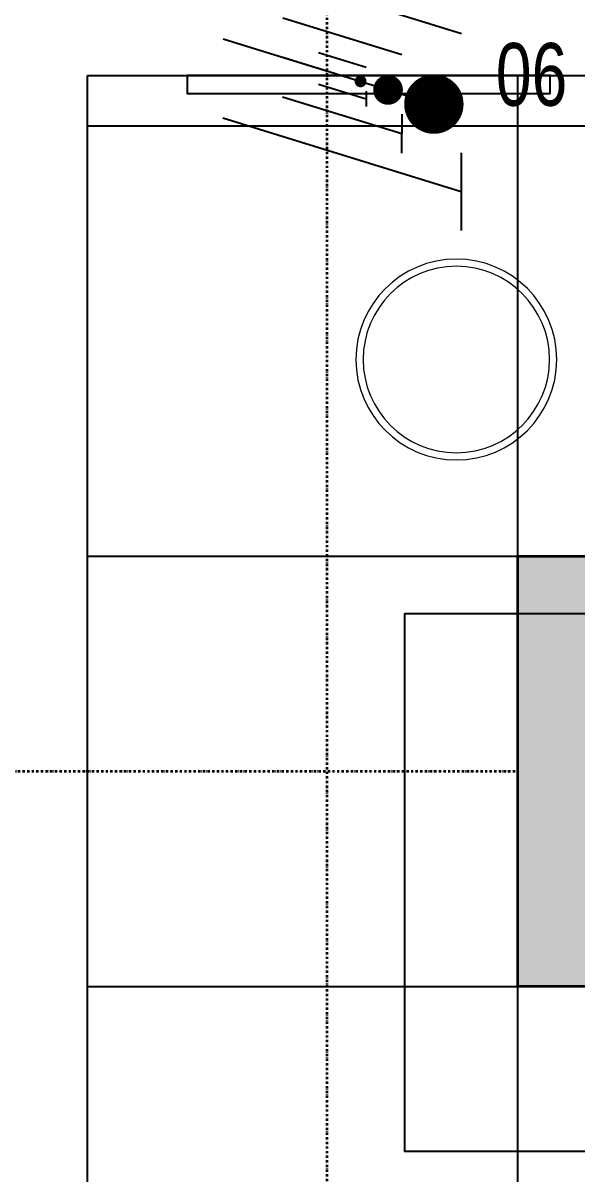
# Model space of a CAD drawing. Extents: x -12260 to 184725, y -29287 to 19916.
# Drawn here: x 35286 to 36059, y 729 to 2333 of the extents above; entities that cross this region are included whole.
import ezdxf
from ezdxf.enums import TextEntityAlignment as Align

# ---------------------------------------------------------------- set-up
doc = ezdxf.new("R2010")
doc.units = 0
doc.header["$LTSCALE"] = 0.25
doc.linetypes.add('DASHDOT', pattern=[25.4, 12.7, -6.35, 0, -6.35])
for name, color, linetype, lineweight in [('01-First Floor-FUR$0$72_EGR_EQP_TAG', 142, 'Continuous', 5), ('01-First Floor-FUR$0$LOADING', 253, 'Continuous', 5), ('01-First Floor-FUR$0$Walls', 251, 'Continuous', 5), ('E-LITE-CIRC-NUMB', 6, 'Continuous', 25), ('E-LITE-CLNG', 150, 'Continuous', 35), ('E-LITE-CLNG-CNDT', 6, 'DASHDOT', 35), ('E-LITE-CTRL', 6, 'Continuous', 25), ('E-LITE-IDEN', 6, 'Continuous', 25), ('E-POWR-WIRE', 6, 'Continuous', 25), ('E-POWR-WIRE @ 100', 6, 'Continuous', 25), ('E-POWR-WIRE @ 20', 6, 'Continuous', 25), ('E-POWR-WIRE @ 50', 6, 'Continuous', 25)]:
    doc.layers.add(name, color=color, linetype=linetype, lineweight=lineweight)
doc.layers.add('01-First Floor-FUR$0$FALSE CEILING', color=251, linetype='Continuous')
doc.styles.add('01-First Floor-FUR$0$X3G_ENTITY_257CFD', font='swisscl.ttf', dxfattribs={"height": 200})
doc.styles.add('DC_SIMPLEX', font='SIMPLEX.shx', dxfattribs={"width": 0.7})

# ---------------------------------------------------------------- blocks, each defined once
blk = doc.blocks.new('*U203')
h = blk.add_hatch(color=254)
h.dxf.hatch_style = 1
h.paths.add_polyline_path([(-300, 300), (-300, -300), (300, -300), (300, 300)])
edge = h.paths.add_edge_path(flags=16)
edge.add_arc((0, 0), 45, 0, 360)
blk.add_lwpolyline([(-300, 300), (-300, -300), (300, -300), (300, 300)], close=True)
blk.add_circle((0, 0), 45)
at = {"layer": 'E-LITE-CIRC-NUMB', "style": 'DC_SIMPLEX', "width": 0.7, "flags": 8}
blk.add_attdef('CIRCUIT', text='', height=200, rotation=0, dxfattribs=at).set_placement((-473.9, 300), align=Align.RIGHT)
at = {"layer": 'E-LITE-CTRL', "style": 'DC_SIMPLEX', "width": 0.7, "flags": 8}
blk.add_attdef('CONTROL', (1118.9, -935), '', height=200, rotation=360, dxfattribs=at)
at = {"layer": 'E-LITE-IDEN', "style": 'DC_SIMPLEX', "width": 0.7, "flags": 8}
blk.add_attdef('TYPE', (460.4, 457.6), '', height=200, rotation=360, dxfattribs=at)
blk = doc.blocks.new('*U43')
for p, q in [((-1.658, 1.617), (1.663, 0.587)), ((-1.66, 0.515), (1.66, -0.515)), ((-1.663, -0.587), (1.658, -1.617)), ((1.659, -1.078), (1.657, -2.157))]:
    blk.add_line(p, q)
at = {"const_width": 0.414}
blk.add_lwpolyline([(1.278, -0.19, 1), (1.277, -0.604, 1)], format="xyb", close=True, dxfattribs=at)
blk = doc.blocks.new('*U765')
at = {"layer": 'E-POWR-WIRE @ 100', "xscale": 100, "yscale": 100, "zscale": 100}
blk.add_blockref('*U43', (35731.3, 2260), dxfattribs=at)
at = {"layer": 'E-POWR-WIRE @ 20', "xscale": 20, "yscale": 20, "zscale": 20}
blk.add_blockref('*U43', (35731.3, 2260), dxfattribs=at)
at = {"layer": 'E-POWR-WIRE @ 50', "xscale": 50, "yscale": 50, "zscale": 50}
blk.add_blockref('*U43', (35731.3, 2260), dxfattribs=at)
blk = doc.blocks.new('01-First Floor-FUR$0$WM00001-P')
at = {"layer": '01-First Floor-FUR$0$LOADING'}
for radius in [0.14, 0.13]:
    blk.add_circle((0, 0), radius, dxfattribs=at)
blk = doc.blocks.new('01-First Floor-FUR')
at = {"layer": '01-First Floor-FUR$0$FALSE CEILING', "linetype": 'Continuous'}
for p, q in [((35976, -810), (35976, 2260)), ((35376, 2190), (39376, 2190)), ((35376, 1590), (39376, 1590)), ((35376, 990), (39376, 990))]:
    blk.add_line(p, q, dxfattribs=at)
at = {"layer": '01-First Floor-FUR$0$FALSE CEILING'}
blk.add_lwpolyline([(35376, 2260), (39376, 2260), (39376, -810), (35376, -810)], close=True, dxfattribs=at)
at = {"layer": '01-First Floor-FUR$0$FALSE CEILING', "elevation": -0.1}
blk.add_lwpolyline([(35515.2, 2260), (35515.2, 2235), (36021.2, 2235), (36021.2, 2260), (35515.2, 2260)], dxfattribs=at)
blk.add_lwpolyline([(37318.5, 1510), (37318.5, 760), (35818.5, 760), (35818.5, 1510)], close=True, dxfattribs=at)
at = {"layer": '01-First Floor-FUR$0$LOADING', "elevation": -0.1}
blk.add_lwpolyline([(35515.2, 2260), (35515.2, 2235), (36021.2, 2235), (36021.2, 2260), (35515.2, 2260)], dxfattribs=at)
blk.add_lwpolyline([(37318.5, 1510), (37318.5, 760), (35818.5, 760), (35818.5, 1510)], close=True, dxfattribs=at)
at = {"layer": '01-First Floor-FUR$0$Walls'}
for p, q in [((39376, 2260), (35376, 2260)), ((35376, 2260), (35376, 370))]:
    blk.add_line(p, q, dxfattribs=at)
at = {"layer": '01-First Floor-FUR$0$LOADING', "extrusion": (2.24019e-05, -2.26055e-18, -1), "xscale": 1000, "yscale": 1000, "zscale": 1000, "rotation": 180}
blk.add_blockref('01-First Floor-FUR$0$WM00001-P', (-35890.4, 1864.2, 0.9), dxfattribs=at)
at = {"layer": '01-First Floor-FUR$0$72_EGR_EQP_TAG', "insert": (35995.3, 2305.5, -0.1), "char_height": 87.47, "attachment_point": 2, "style": '01-First Floor-FUR$0$X3G_ENTITY_257CFD'}
blk.add_mtext('06', dxfattribs=at)

msp = doc.modelspace()

# ---------------------------------------------------------------- linework, layer by layer
at = {"layer": 'E-LITE-CLNG-CNDT'}
msp.add_lwpolyline([(35976, 3260), (35809.8, 3260, 0.414214), (35709.8, 3160), (35709.8, 181), (35975.8, 59.6)], format="xyb", dxfattribs=at)
at = {"layer": 'E-LITE-CLNG-CNDT', "color": 1}
msp.add_lwpolyline([(34275, 2937.3), (34492, 2937.3, -0.414214), (34592, 2837.3), (34592, 1390.1, 0.414214), (34692, 1290.1), (35976, 1290.1)], format="xyb", dxfattribs=at)

# ---------------------------------------------------------------- block references
at = {"layer": 'E-LITE-CLNG'}
ref = msp.add_blockref('*U203', (36276, 1290.1), dxfattribs=dict(at, xscale=-1))
ref.add_attrib('TYPE', 'LD1', (36669.5, 1594.6), dxfattribs={"layer": 'E-LITE-IDEN', "height": 200, "rotation": 0, "style": 'DC_SIMPLEX', "width": 0.7, "flags": 8})
at = {"layer": 'E-LITE-CLNG-CNDT'}
msp.add_blockref('01-First Floor-FUR', (0, 0), dxfattribs=at)
at = {"layer": 'E-POWR-WIRE'}
msp.add_blockref('*U765', (0, 0), dxfattribs=at)

doc.saveas('drawing.dxf')
